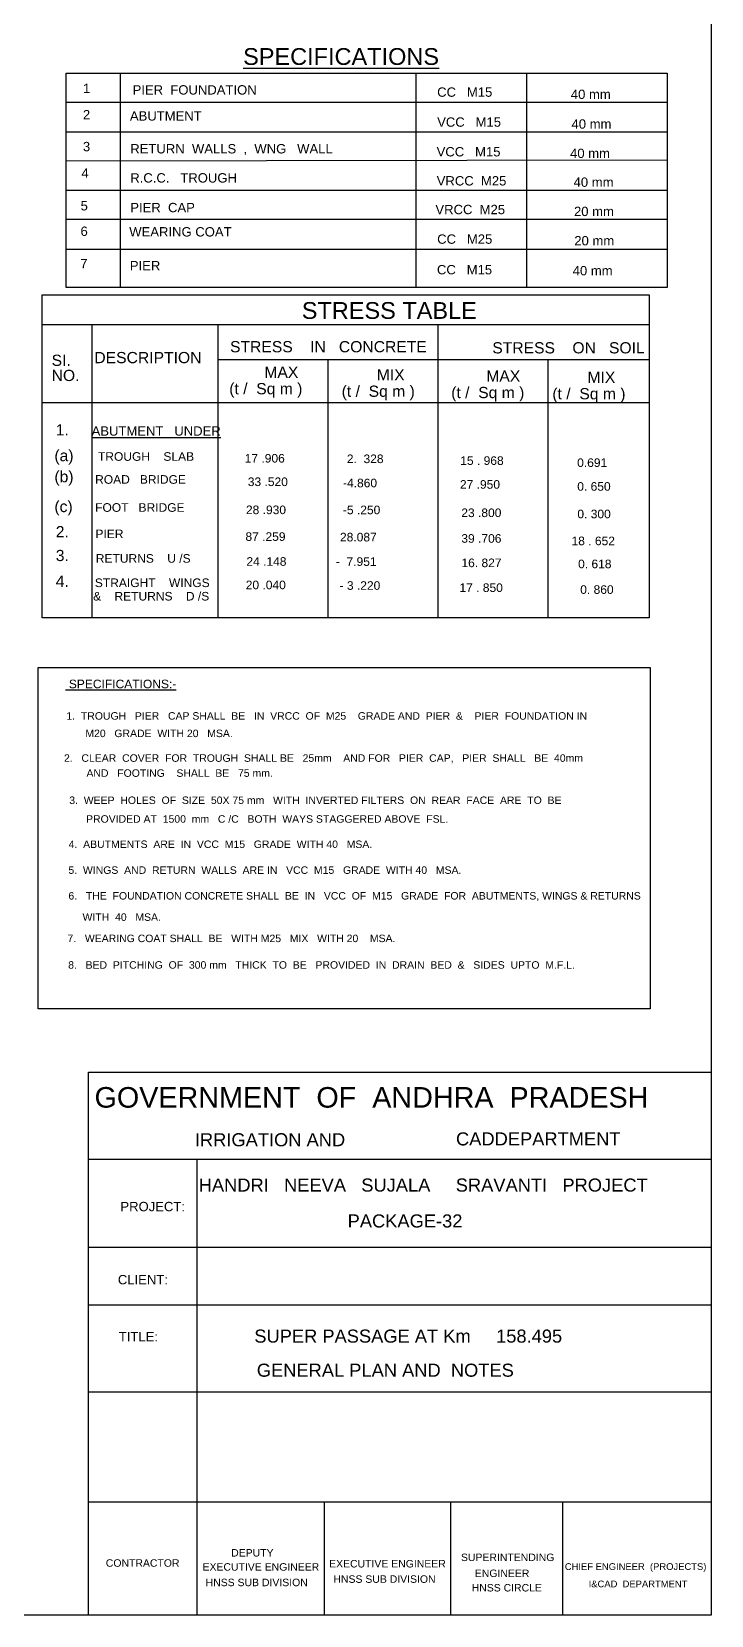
# Model space of a CAD drawing. Header units: millimetres. Extents: x 980 to 97004, y 2189 to 66609.
# Drawn here: x 78830 to 97004, y 2189 to 44571 of the extents above; entities that cross this region are included whole.
import ezdxf

# ---------------------------------------------------------------- set-up
doc = ezdxf.new("R2010")
doc.units = ezdxf.units.MM
doc.header["$MEASUREMENT"] = 0
doc.layers.add('TEXT', color=7, linetype='Continuous')
doc.styles.get("Standard").update_dxf_attribs({"font": 'arial.ttf'})

msp = doc.modelspace()

# ---------------------------------------------------------------- linework, layer by layer
msp.add_lwpolyline([(97003.8, 2188.9), (979.6, 2188.9), (979.6, 66608.7), (97003.8, 66608.7)], close=True)
at = {"layer": 'TEXT'}
for p, q in [((81195.3, 43463.3), (81195.3, 37727.5)), ((89104.8, 43463.3), (89104.8, 37727.5)), ((92061.4, 43463.3), (92061.4, 37727.5)), ((79750.5, 42684.7), (95822.6, 42684.7)), ((79750.5, 41890.9), (95822.6, 41890.9)), ((79750.5, 41116.4), (95822.6, 41144.1)), ((79750.5, 40327.1), (95822.6, 40327.1)), ((79750.5, 39557.7), (95822.6, 39557.7)), ((79750.5, 38754.4), (95822.6, 38754.4)), ((79113.6, 36737.8), (95346.3, 36737.8)), ((80436.6, 36737.8), (80436.6, 28886.5)), ((83803.4, 36737.8), (83803.4, 34643.7)), ((89692.1, 36737.8), (89692.1, 34643.7)), ((83803.4, 35796.6), (95346.3, 35796.6)), ((86751.2, 35796.6), (86751.2, 28886.5)), ((92631.6, 35796.6), (92631.6, 28886.5)), ((79113.6, 34643.7), (95346.3, 34643.7)), ((83803.4, 34643.7), (83803.4, 28886.5)), ((89692.1, 34643.7), (89692.1, 28886.5)), ((80352, 14395.4), (97003.8, 14395.4)), ((83242.5, 14395.4), (83242.5, 2188.9)), ((80352, 12038.8), (97003.8, 12038.8)), ((80352, 10494.5), (97003.8, 10494.5)), ((80352, 8166.2), (97003.8, 8166.2)), ((80352, 5222.2), (97003.8, 5222.2)), ((86654.2, 5222.2), (86654.2, 2188.9)), ((90031.4, 5222.2), (90031.4, 2188.9)), ((93022.1, 5222.2), (93022.1, 2188.9))]:
    msp.add_line(p, q, dxfattribs=at)
for points in [[(79750.5, 43463.3), (95822.6, 43463.3), (95822.6, 37727.5), (79750.5, 37727.5)], [(95346.3, 28886.5), (79113.6, 28886.5), (79113.6, 37526.1), (95346.3, 37526.1)], [(79001.8, 27554.6), (95369.9, 27554.6), (95369.9, 18419.8), (79001.8, 18419.8)], [(80352, 16728.2), (97003.8, 16728.2), (97003.8, 2188.9), (80352, 2188.9)]]:
    msp.add_lwpolyline(points, close=True, dxfattribs=at)

# ---------------------------------------------------------------- texts
for s, height, p in [('%%USPECIFICATIONS', 450, (84483.8, 43681.4)), ('1', 250, (80199.2, 42928.2)), ('PIER  FOUNDATION', 250, (81528.6, 42888.6)), ('CC   M15', 250, (89672.6, 42829)), ('40 mm ', 250, (93247.6, 42770.3)), ('2', 250, (80199.2, 42224.6)), ('ABUTMENT', 250, (81456.4, 42191)), ('VCC   M15', 250, (89672.6, 42027.3)), ('40 mm ', 250, (93265.7, 41975.8)), ('3', 250, (80199.2, 41370.6)), ('RETURN  WALLS  ,  WNG   WALL', 250, (81466.5, 41312.7)), ('VCC   M15', 250, (89658.8, 41232.5)), ('40 mm ', 250, (93227, 41190.5)), ('4', 250, (80159, 40660.9)), ('R.C.C.   TROUGH', 250, (81466.5, 40533.5)), ('VRCC  M25', 250, (89660.8, 40454.8)), ('40 mm ', 250, (93321.4, 40419.5)), ('5', 250, (80137.8, 39786.9)), ('PIER  CAP', 250, (81466.5, 39739)), ('VRCC  M25', 250, (89626.2, 39687)), ('20 mm ', 250, (93331.7, 39636)), ('6', 250, (80135.8, 39106)), ('WEARING COAT', 250, (81439.5, 39089.7)), ('CC   M25', 250, (89672.6, 38894.7)), ('20 mm ', 250, (93340.4, 38852.2)), ('7', 250, (80129.3, 38240.3)), ('PIER', 250, (81454.8, 38183.7)), ('CC   M15', 250, (89667.4, 38076)), ('40 mm ', 250, (93297.1, 38049.7)), ('STRESS TABLE', 450, (86052.7, 36884.7)), ('STRESS    IN   CONCRETE', 300, (84133.9, 35990.5)), ('STRESS    ON   SOIL', 300, (91147.2, 35960.9)), ('SI.', 300, (79362.6, 35626.6)), ('DESCRIPTION', 300, (80505.8, 35699.3)), ('MAX', 300, (85051.5, 35306.5)), ('NO.', 300, (79362.6, 35221.7)), ('(t /  Sq m )', 300, (84113.2, 34867.2)), ('MIX', 300, (88057.4, 35238.4)), ('MAX', 300, (90986.6, 35203.5)), ('MIX', 300, (93691.9, 35171.7)), ('(t /  Sq m )', 300, (87119.2, 34799)), ('(t /  Sq m )', 300, (90048.3, 34764.1)), ('(t /  Sq m )', 300, (92753.6, 34732.4)), ('1.', 300, (79473.6, 33765.2)), ('%%UABUTMENT   UNDER', 250, (80432.4, 33758.9)), ('(a)', 300, (79436.9, 33077)), (' TROUGH    SLAB', 230, (80513.2, 33086.8)), (' 17 .906', 230, (84437.2, 33039.2)), (' 2.  328', 230, (87167.8, 33025.3)), ('15 . 968', 230, (90290, 32976.9)), (' 0.691', 230, (93327.2, 32921.8)), ('(b)', 300, (79436.9, 32514)), (' ROAD   BRIDGE ', 230, (80437.1, 32472.3)), ('  33 .520', 230, (84430.2, 32410.5)), ('-4.860', 230, (87155.3, 32377.5)), ('27 .950', 230, (90281.7, 32339.2)), (' 0. 650', 230, (93329.8, 32285.9)), ('(c)', 300, (79436.9, 31713.4)), (' FOOT   BRIDGE ', 230, (80437.1, 31722)), ('  28 .930', 230, (84380.7, 31658.9)), ('-5 .250', 230, (87152.6, 31657.4)), ('23 .800', 230, (90318.4, 31580.7)), (' 0. 300', 230, (93332.8, 31548.3)), ('2.', 300, (79473.6, 31039.6)), (' PIER', 230, (80446.2, 31016.5)), ('  87 .259', 230, (84367.5, 30943.6)), ('28.087', 230, (87074.3, 30929.4)), ('39 .706', 230, (90319.9, 30893.7)), ('18 . 652', 230, (93265.9, 30827.6)), ('3.', 300, (79473.6, 30402.9)), (' RETURNS    U /S ', 230, (80455.2, 30359.1)), (' 24 .148', 230, (84482, 30277.4)), ('-  7.951', 230, (86963.6, 30274.6)), ('16. 827', 230, (90322, 30240.7)), ('0. 618', 230, (93441.7, 30211.3)), ('4.', 300, (79473.6, 29713)), (' STRAIGHT    WINGS', 230, (80429.5, 29707.3)), (' 20 .040', 230, (84464.4, 29649.2)), ('- 3 .220', 230, (87063, 29633.8)), ('17 . 850', 230, (90268.3, 29576.3)), ('0. 860', 230, (93498.6, 29525.7)), (' &    RETURNS    D /S', 230, (80382.7, 29347.7)), ('%%U SPECIFICATIONS:-', 230, (79733.8, 26999.4)), (' 1.  TROUGH   PIER   CAP SHALL  BE   IN  VRCC  OF  M25    GRADE AND  PIER  &    PIER  FOUNDATION IN', 200, (79680.3, 26159.2)), (' M20   GRADE  WITH 20   MSA.', 200, (80186.8, 25691.9)), ('2.   CLEAR  COVER  FOR  TROUGH  SHALL BE   25mm    AND FOR   PIER  CAP,   PIER  SHALL   BE  40mm', 200, (79694.6, 25031.4)), ('AND   FOOTING    SHALL  BE   75 mm.', 200, (80294.5, 24629.3)), ('3.  WEEP  HOLES  OF  SIZE  50X 75 mm   WITH  INVERTED FILTERS  ON  REAR  FACE  ARE  TO  BE', 200, (79834.5, 23902.4)), ('PROVIDED AT  1500  mm   C /C   BOTH  WAYS STAGGERED ABOVE  FSL.', 200, (80284.7, 23401.3)), ('4.  ABUTMENTS  ARE  IN  VCC  M15   GRADE  WITH 40   MSA.', 200, (79817.1, 22725.1)), ('5.  WINGS  AND  RETURN  WALLS  ARE IN   VCC  M15   GRADE  WITH 40   MSA.', 200, (79811.8, 22032.8)), ('6.   THE  FOUNDATION CONCRETE SHALL  BE  IN   VCC  OF  M15   GRADE  FOR  ABUTMENTS, WINGS & RETURNS', 200, (79812.9, 21344.9)), ('WITH  40   MSA.', 200, (80190, 20775.3)), ('7.   WEARING COAT SHALL  BE   WITH M25   MIX   WITH 20    MSA.', 200, (79786.6, 20205.6)), ('8.   BED  PITCHING  OF  300 mm   THICK  TO  BE   PROVIDED  IN  DRAIN  BED  &   SIDES  UPTO  M.F.L.', 200, (79805.3, 19494.7)), ('GOVERNMENT  OF  ANDHRA  PRADESH', 550, (80510.3, 15775.8)), ('IRRIGATION AND', 350, (83192.9, 14741.5)), ('CADDEPARTMENT', 350, (90176.9, 14764.4)), ('HANDRI   NEEVA   SUJALA     SRAVANTI   PROJECT', 350, (83296.5, 13528.8)), ('PROJECT:', 250, (81202.4, 13003.7)), ('PACKAGE-32', 350, (87278.5, 12568.4)), ('CLIENT:', 250, (81134.5, 11047.3)), ('TITLE:', 250, (81159.8, 9520.4)), ('SUPER PASSAGE AT Km     158.495', 350, (84782.6, 9486.3)), ('GENERAL PLAN AND  NOTES', 350, (84849.7, 8574.1)), ('DEPUTY', 200, (84163.9, 3762.4)), ('SUPERINTENDING', 200, (90309.1, 3640.9)), ('CONTRACTOR', 200, (80811.9, 3489.2)), ('EXECUTIVE ENGINEER', 200, (83399.1, 3384.6)), ('EXECUTIVE ENGINEER', 200, (86783.7, 3469.9)), ('ENGINEER', 200, (90679.7, 3213.5)), ('CHIEF ENGINEER  (PROJECTS) ', 180, (93086.8, 3403.9)), ('HNSS SUB DIVISION', 200, (83481.2, 2968.8)), ('HNSS SUB DIVISION', 200, (86898.5, 3058.8)), ('HNSS CIRCLE', 200, (90596.4, 2827.4)), ('I&CAD  DEPARTMENT', 180, (93724.1, 2939.7))]:
    msp.add_text(s, height=height, dxfattribs=at).set_placement(p)

doc.saveas('drawing.dxf')
